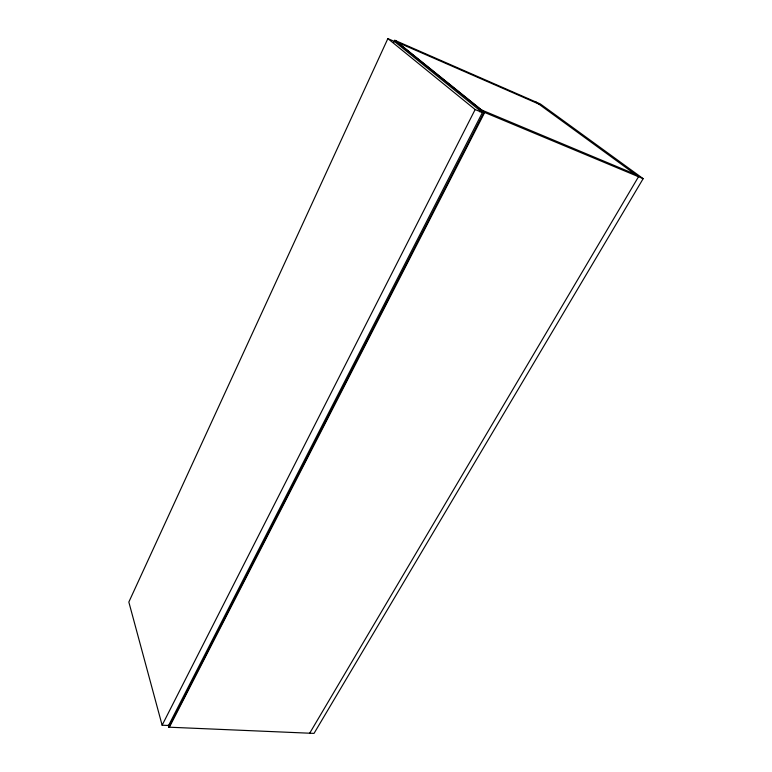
<?xml version="1.0" encoding="UTF-8"?>
<svg xmlns="http://www.w3.org/2000/svg" width="772" height="772" viewBox="0 0 772 772"><rect width="100%" height="100%" fill="white"/><g stroke="black" fill="none" stroke-linecap="round" stroke-linejoin="round"><path stroke-width="1.16" d="M387.862 38.6L128.837 602.054L162.13 725.217L168.585 725.497L482.394 112.567L394.415 41.456L387.862 38.6L475.147 109.547L482.394 112.567M393.759 42.47L394.772 40.289L540.323 103.93L643.163 178.66L314.03 733.4L168.827 727.185L168.257 725.091M162.13 725.217L475.147 109.547M479.846 111.853L480.946 109.711L634.989 174.154M168.827 727.185L484.054 112.21L394.772 40.289M169.386 727.205L484.681 112.471L395.332 40.53M309.688 733.217L638.521 176.72L536.019 102.049M484.054 112.21L643.163 178.66M397.069 42.142L538.702 103.998"/></g></svg>
